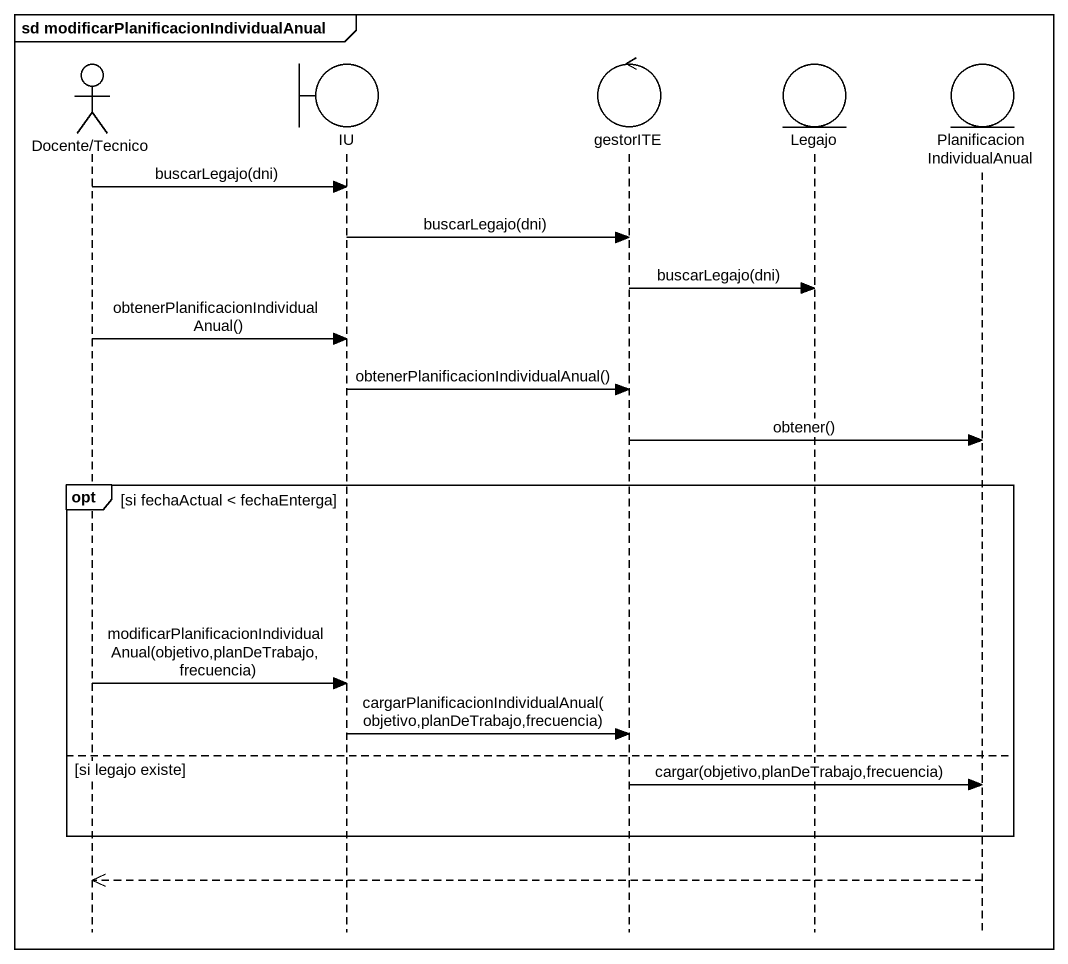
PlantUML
@startuml
mainframe sd modificarPlanificacionIndividualAnual
hide footbox
actor "Docente/Tecnico" as Docente_Tecnico
boundary IU
control gestorITE
entity Legajo
entity PlanificacionIndividualAnual

Docente_Tecnico -> IU : buscarLegajo(dni)
IU -> gestorITE : buscarLegajo(dni)
gestorITE -> Legajo : buscarLegajo(dni)
Docente_Tecnico -> IU : obtenerPlanificacionIndividualAnual()
IU -> gestorITE : obtenerPlanificacionIndividualAnual()
gestorITE -> PlanificacionIndividualAnual : obtener()
opt si fechaActual < fechaEnterga
  Docente_Tecnico -> IU : modificarPlanificacionIndividualAnual(objetivo,planDeTrabajo,frecuencia)
  IU -> gestorITE : cargarPlanificacionIndividualAnual(objetivo,planDeTrabajo,frecuencia)
else si legajo existe
  gestorITE -> PlanificacionIndividualAnual : cargar(objetivo,planDeTrabajo,frecuencia)
end
PlanificacionIndividualAnual -->> Docente_Tecnico
@enduml
